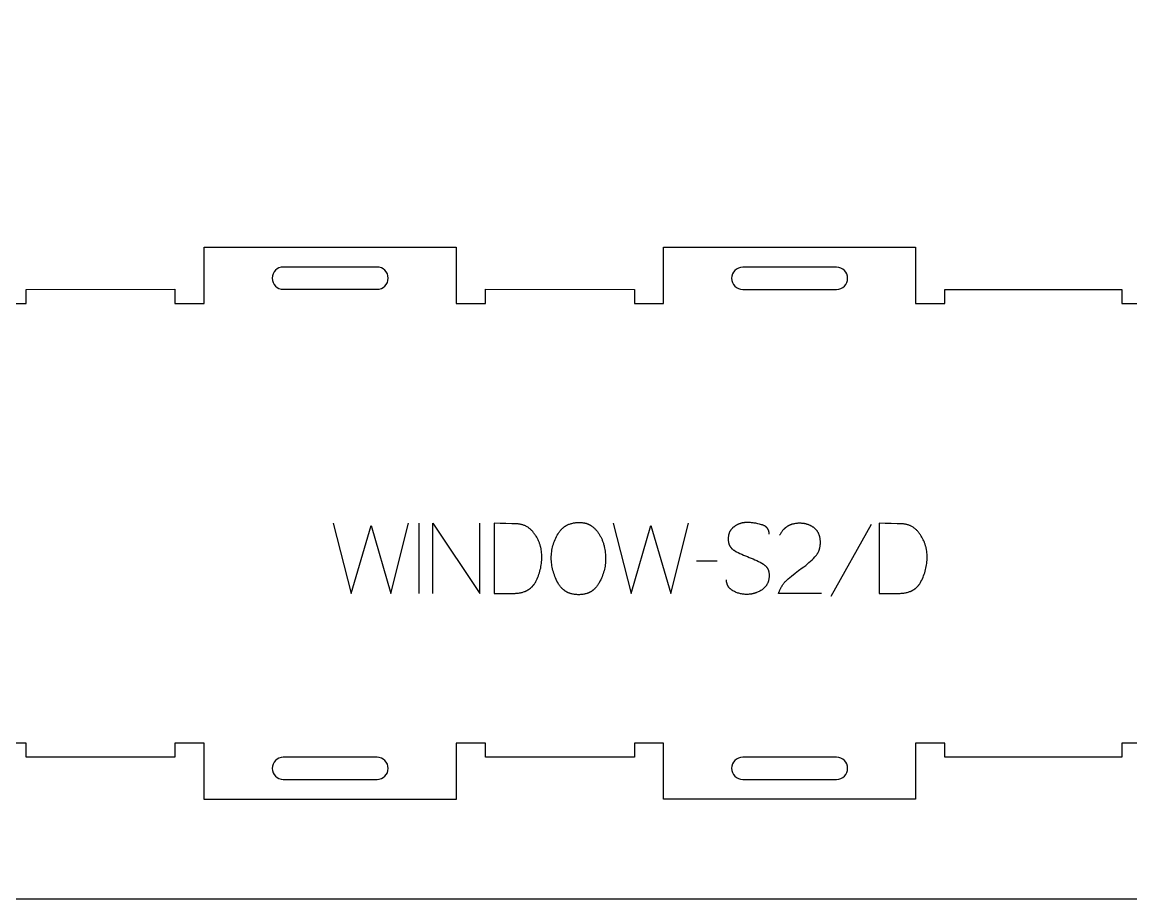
# Model space of a CAD drawing. Extents: x 0 to 4485, y 0 to 8771.
# Drawn here: x 2062.9 to 2535.9, y 3762.6 to 4136.5 of the extents above; entities that cross this region are included whole.
import ezdxf

# ---------------------------------------------------------------- set-up
doc = ezdxf.new("R2010")
doc.units = 0
for name, color, linetype in [('0_SHEET_SPRUCEPLY_2440X122', 1, 'CONTINUOUS'), ('1_ANYTOOL_1MMDEEP_LABELS_S', 2, 'CONTINUOUS'), ('3_ANYTOOL_CUTTHROUGH_INSID', 4, 'CONTINUOUS'), ('4_ANYTOOL_CUTTHROUGH_OUTSI', 5, 'CONTINUOUS')]:
    doc.layers.add(name, color=color, linetype=linetype)

msp = doc.modelspace()

# ---------------------------------------------------------------- linework, layer by layer
at = {"layer": '0_SHEET_SPRUCEPLY_2440X122'}
msp.add_lwpolyline([(371.7, 4982.59), (371.7, 3762.59), (2811.7, 3762.59), (2811.7, 4982.59)], close=True, dxfattribs=at)
at = {"layer": '1_ANYTOOL_1MMDEEP_LABELS_S', "color": 2}
for points in [[(2195.62, 3922.78), (2203.34, 3892.78), (2211.78, 3921.88), (2220.27, 3892.78), (2227.77, 3922.78)], [(2232.14, 3922.78), (2232.14, 3892.78)], [(2238.14, 3892.78), (2238.14, 3922.78), (2258.19, 3892.78), (2258.19, 3922.78)], [(2315.02, 3922.78), (2322.74, 3892.78), (2331.18, 3921.88), (2339.67, 3892.78), (2347.17, 3922.78)], [(2381.62, 3918.2), (2381.62, 3918.39), (2381.62, 3918.48), (2381.61, 3918.57), (2381.6, 3918.66), (2381.59, 3918.75), (2381.58, 3918.84), (2381.57, 3918.93), (2381.56, 3919.01), (2381.54, 3919.1), (2381.53, 3919.18), (2381.51, 3919.27), (2381.49, 3919.35), (2381.47, 3919.43), (2381.44, 3919.51), (2381.42, 3919.59), (2381.39, 3919.67), (2381.36, 3919.74), (2381.33, 3919.82), (2381.3, 3919.9), (2381.27, 3919.97), (2381.24, 3920.04), (2381.2, 3920.11), (2381.16, 3920.19), (2381.12, 3920.26), (2381.08, 3920.32), (2381.04, 3920.39), (2381, 3920.46), (2380.95, 3920.53), (2380.9, 3920.59), (2380.85, 3920.65), (2380.8, 3920.72), (2380.75, 3920.78), (2380.7, 3920.84), (2380.64, 3920.9), (2380.59, 3920.96), (2380.53, 3921.02), (2380.47, 3921.07), (2380.41, 3921.13), (2380.34, 3921.18), (2380.28, 3921.24), (2380.21, 3921.29), (2380.14, 3921.34), (2380.07, 3921.39), (2380, 3921.44), (2379.93, 3921.49), (2379.85, 3921.54), (2379.78, 3921.58), (2379.7, 3921.63), (2379.62, 3921.67), (2379.54, 3921.71), (2379.46, 3921.76), (2379.29, 3921.84), (2379.11, 3921.92), (2378.93, 3921.99), (2378.74, 3922.06), (2378.55, 3922.12), (2378.34, 3922.18), (2377.53, 3922.41), (2376.73, 3922.6), (2375.95, 3922.76), (2375.18, 3922.89), (2374.8, 3922.95), (2374.42, 3922.99), (2374.05, 3923.04), (2373.68, 3923.07), (2373.31, 3923.09), (2372.95, 3923.11), (2372.59, 3923.12), (2372.24, 3923.13), (2372.04, 3923.13), (2371.85, 3923.12), (2371.66, 3923.11), (2371.46, 3923.1), (2371.27, 3923.08), (2371.09, 3923.06), (2370.9, 3923.04), (2370.71, 3923.01), (2370.53, 3922.98), (2370.34, 3922.95), (2370.16, 3922.91), (2369.98, 3922.87), (2369.8, 3922.83), (2369.62, 3922.78), (2369.45, 3922.73), (2369.27, 3922.67), (2369.09, 3922.61), (2368.92, 3922.55), (2368.75, 3922.49), (2368.58, 3922.42), (2368.41, 3922.34), (2368.24, 3922.27), (2368.07, 3922.19), (2367.91, 3922.1), (2367.74, 3922.02), (2367.58, 3921.92), (2367.42, 3921.83), (2367.25, 3921.73), (2367.09, 3921.63), (2366.94, 3921.53), (2366.78, 3921.42), (2366.62, 3921.31), (2366.47, 3921.19), (2366.32, 3921.07), (2366.18, 3920.95), (2366.04, 3920.83), (2365.91, 3920.7), (2365.78, 3920.57), (2365.65, 3920.43), (2365.54, 3920.3), (2365.42, 3920.16), (2365.31, 3920.01), (2365.21, 3919.87), (2365.11, 3919.72), (2365.01, 3919.57), (2364.92, 3919.41), (2364.84, 3919.25), (2364.76, 3919.09), (2364.68, 3918.93), (2364.61, 3918.76), (2364.55, 3918.59), (2364.49, 3918.42), (2364.43, 3918.24), (2364.38, 3918.06), (2364.33, 3917.88), (2364.29, 3917.69), (2364.26, 3917.51), (2364.22, 3917.31), (2364.2, 3917.12), (2364.18, 3916.92), (2364.16, 3916.72), (2364.15, 3916.52), (2364.14, 3916.31), (2364.14, 3916.1), (2364.14, 3915.88), (2364.15, 3915.67), (2364.16, 3915.46), (2364.18, 3915.26), (2364.21, 3915.06), (2364.24, 3914.86), (2364.27, 3914.67), (2364.31, 3914.48), (2364.36, 3914.3), (2364.41, 3914.11), (2364.47, 3913.93), (2364.53, 3913.76), (2364.57, 3913.67), (2364.6, 3913.59), (2364.64, 3913.51), (2364.68, 3913.42), (2364.72, 3913.34), (2364.76, 3913.26), (2364.8, 3913.18), (2364.84, 3913.1), (2364.89, 3913.02), (2364.94, 3912.94), (2364.98, 3912.87), (2365.03, 3912.79), (2365.08, 3912.72), (2365.13, 3912.64), (2365.19, 3912.57), (2365.24, 3912.5), (2365.3, 3912.42), (2365.35, 3912.35), (2365.41, 3912.29), (2365.47, 3912.22), (2365.54, 3912.15), (2365.6, 3912.08), (2365.66, 3912.02), (2365.73, 3911.95), (2365.86, 3911.83), (2366, 3911.7), (2366.15, 3911.58), (2366.3, 3911.47), (2366.46, 3911.36), (2366.62, 3911.25), (2366.79, 3911.14), (2366.97, 3911.04), (2367.68, 3910.65), (2368.41, 3910.27), (2369.16, 3909.9), (2369.92, 3909.55), (2370.7, 3909.2), (2371.5, 3908.87), (2372.31, 3908.55), (2373.14, 3908.23), (2373.96, 3907.92), (2374.77, 3907.59), (2375.55, 3907.25), (2376.32, 3906.89), (2377.06, 3906.52), (2377.79, 3906.13), (2378.49, 3905.72), (2379.18, 3905.3), (2379.35, 3905.19), (2379.51, 3905.08), (2379.66, 3904.96), (2379.73, 3904.9), (2379.81, 3904.84), (2379.88, 3904.78), (2379.95, 3904.71), (2380.02, 3904.65), (2380.09, 3904.58), (2380.15, 3904.52), (2380.22, 3904.45), (2380.28, 3904.38), (2380.34, 3904.32), (2380.4, 3904.25), (2380.46, 3904.18), (2380.52, 3904.1), (2380.57, 3904.03), (2380.63, 3903.96), (2380.68, 3903.88), (2380.73, 3903.81), (2380.78, 3903.73), (2380.83, 3903.65), (2380.88, 3903.57), (2380.92, 3903.49), (2380.97, 3903.41), (2381.01, 3903.33), (2381.05, 3903.25), (2381.09, 3903.17), (2381.13, 3903.08), (2381.17, 3903), (2381.2, 3902.91), (2381.24, 3902.82), (2381.27, 3902.73), (2381.3, 3902.64), (2381.33, 3902.55), (2381.36, 3902.46), (2381.38, 3902.37), (2381.43, 3902.18), (2381.47, 3901.99), (2381.51, 3901.79), (2381.54, 3901.59), (2381.57, 3901.39), (2381.59, 3901.18), (2381.6, 3900.97), (2381.61, 3900.76), (2381.61, 3900.54), (2381.61, 3900.31), (2381.6, 3900.09), (2381.58, 3899.86), (2381.56, 3899.62), (2381.53, 3899.4), (2381.5, 3899.17), (2381.46, 3898.95), (2381.42, 3898.74), (2381.38, 3898.52), (2381.33, 3898.32), (2381.27, 3898.11), (2381.21, 3897.91), (2381.14, 3897.71), (2381.07, 3897.52), (2380.99, 3897.33), (2380.91, 3897.14), (2380.82, 3896.96), (2380.73, 3896.78), (2380.64, 3896.6), (2380.54, 3896.43), (2380.43, 3896.26), (2380.32, 3896.1), (2380.2, 3895.94), (2380.08, 3895.78), (2379.95, 3895.63), (2379.82, 3895.48), (2379.68, 3895.34), (2379.54, 3895.19), (2379.39, 3895.06), (2379.24, 3894.92), (2379.09, 3894.79), (2378.92, 3894.66), (2378.76, 3894.54), (2378.59, 3894.42), (2378.41, 3894.31), (2378.05, 3894.09), (2377.68, 3893.88), (2377.32, 3893.69), (2376.94, 3893.51), (2376.57, 3893.34), (2376.19, 3893.19), (2376, 3893.12), (2375.81, 3893.05), (2375.62, 3892.99), (2375.42, 3892.93), (2375.23, 3892.87), (2375.04, 3892.82), (2374.84, 3892.77), (2374.64, 3892.72), (2374.45, 3892.68), (2374.25, 3892.64), (2374.05, 3892.61), (2373.85, 3892.57), (2373.65, 3892.55), (2373.45, 3892.52), (2373.04, 3892.48), (2372.63, 3892.45), (2372.22, 3892.44), (2371.8, 3892.44), (2371.39, 3892.46), (2370.99, 3892.48), (2370.59, 3892.52), (2370.2, 3892.57), (2369.81, 3892.64), (2369.42, 3892.72), (2369.04, 3892.81), (2368.66, 3892.91), (2368.29, 3893.02), (2367.92, 3893.15), (2367.56, 3893.29), (2367.2, 3893.45), (2366.85, 3893.61), (2366.5, 3893.79), (2366.15, 3893.98), (2365.98, 3894.08), (2365.82, 3894.19), (2365.66, 3894.29), (2365.51, 3894.4), (2365.36, 3894.52), (2365.22, 3894.63), (2365.08, 3894.75), (2364.95, 3894.87), (2364.83, 3894.99), (2364.7, 3895.12), (2364.59, 3895.25), (2364.48, 3895.38), (2364.43, 3895.45), (2364.38, 3895.52), (2364.32, 3895.59), (2364.28, 3895.66), (2364.23, 3895.73), (2364.18, 3895.8), (2364.14, 3895.87), (2364.09, 3895.95), (2364.05, 3896.02), (2364.01, 3896.09), (2363.97, 3896.17), (2363.93, 3896.24), (2363.9, 3896.32), (2363.86, 3896.4), (2363.83, 3896.47), (2363.79, 3896.55), (2363.76, 3896.63), (2363.73, 3896.71), (2363.7, 3896.79), (2363.68, 3896.87), (2363.63, 3897.04), (2363.58, 3897.21), (2363.54, 3897.38), (2363.5, 3897.55), (2363.48, 3897.73), (2363.45, 3897.91), (2363.43, 3898.09), (2363.42, 3898.28), (2363.41, 3898.46), (2363.41, 3898.66)], [(2403.95, 3892.83), (2385.65, 3892.87), (2385.8, 3893.33), (2385.88, 3893.55), (2385.96, 3893.77), (2386.04, 3893.99), (2386.13, 3894.21), (2386.23, 3894.42), (2386.32, 3894.64), (2386.42, 3894.85), (2386.53, 3895.05), (2386.63, 3895.26), (2386.74, 3895.46), (2386.86, 3895.66), (2386.97, 3895.86), (2387.1, 3896.06), (2387.22, 3896.25), (2387.35, 3896.44), (2387.48, 3896.63), (2387.62, 3896.82), (2387.76, 3897), (2387.9, 3897.18), (2388.04, 3897.36), (2388.19, 3897.54), (2388.35, 3897.71), (2388.5, 3897.88), (2388.66, 3898.05), (2388.83, 3898.22), (2389, 3898.38), (2389.17, 3898.55), (2389.34, 3898.71), (2389.7, 3899.02), (2391.18, 3900.24), (2392.67, 3901.43), (2394.18, 3902.58), (2395.7, 3903.71), (2396.46, 3904.27), (2397.19, 3904.84), (2397.9, 3905.42), (2398.59, 3906.01), (2399.26, 3906.6), (2399.9, 3907.2), (2400.52, 3907.81), (2401.12, 3908.43), (2401.27, 3908.58), (2401.41, 3908.74), (2401.54, 3908.9), (2401.67, 3909.07), (2401.8, 3909.23), (2401.92, 3909.4), (2402.04, 3909.57), (2402.15, 3909.74), (2402.26, 3909.92), (2402.37, 3910.09), (2402.46, 3910.27), (2402.56, 3910.45), (2402.65, 3910.64), (2402.73, 3910.82), (2402.81, 3911.01), (2402.89, 3911.2), (2402.96, 3911.39), (2403.03, 3911.59), (2403.09, 3911.79), (2403.15, 3911.99), (2403.2, 3912.19), (2403.25, 3912.39), (2403.29, 3912.6), (2403.33, 3912.81), (2403.37, 3913.02), (2403.4, 3913.23), (2403.42, 3913.45), (2403.44, 3913.66), (2403.46, 3913.88), (2403.47, 3914.1), (2403.48, 3914.33), (2403.48, 3914.56), (2403.48, 3914.81), (2403.47, 3915.05), (2403.46, 3915.29), (2403.44, 3915.53), (2403.42, 3915.77), (2403.39, 3916), (2403.36, 3916.23), (2403.32, 3916.45), (2403.28, 3916.67), (2403.23, 3916.89), (2403.18, 3917.1), (2403.12, 3917.31), (2403.06, 3917.51), (2403, 3917.71), (2402.92, 3917.91), (2402.85, 3918.1), (2402.77, 3918.29), (2402.68, 3918.48), (2402.59, 3918.66), (2402.49, 3918.84), (2402.39, 3919.01), (2402.28, 3919.18), (2402.17, 3919.35), (2402.06, 3919.51), (2401.94, 3919.67), (2401.81, 3919.83), (2401.68, 3919.98), (2401.54, 3920.13), (2401.4, 3920.27), (2401.26, 3920.41), (2401.11, 3920.55), (2400.95, 3920.68), (2400.79, 3920.81), (2400.63, 3920.94), (2400.47, 3921.06), (2400.3, 3921.18), (2400.13, 3921.29), (2399.96, 3921.4), (2399.78, 3921.5), (2399.6, 3921.6), (2399.42, 3921.7), (2399.24, 3921.79), (2399.06, 3921.88), (2398.87, 3921.96), (2398.68, 3922.04), (2398.48, 3922.12), (2398.29, 3922.19), (2398.09, 3922.26), (2397.89, 3922.32), (2397.69, 3922.38), (2397.48, 3922.44), (2397.27, 3922.49), (2397.06, 3922.54), (2396.85, 3922.58), (2396.63, 3922.62), (2396.41, 3922.65), (2396.19, 3922.68), (2395.97, 3922.71), (2395.74, 3922.73), (2395.51, 3922.75), (2395.28, 3922.77), (2395.04, 3922.78), (2394.57, 3922.78), (2394.2, 3922.78), (2393.84, 3922.76), (2393.49, 3922.74), (2393.14, 3922.7), (2392.8, 3922.66), (2392.47, 3922.61), (2392.14, 3922.54), (2391.82, 3922.47), (2391.5, 3922.38), (2391.35, 3922.33), (2391.2, 3922.29), (2391.04, 3922.24), (2390.89, 3922.18), (2390.75, 3922.13), (2390.6, 3922.07), (2390.45, 3922.01), (2390.31, 3921.94), (2390.17, 3921.88), (2390.03, 3921.81), (2389.89, 3921.74), (2389.76, 3921.66), (2389.62, 3921.59), (2389.49, 3921.51), (2389.36, 3921.43), (2389.22, 3921.35), (2389.1, 3921.26), (2388.97, 3921.17), (2388.84, 3921.08), (2388.72, 3920.99), (2388.6, 3920.89), (2388.48, 3920.79), (2388.36, 3920.69), (2388.24, 3920.59), (2388.13, 3920.48), (2388.01, 3920.37), (2387.9, 3920.26), (2387.79, 3920.15), (2387.68, 3920.03), (2387.57, 3919.92), (2387.47, 3919.79), (2387.36, 3919.67), (2387.16, 3919.42), (2386.96, 3919.15), (2386.77, 3918.88), (2386.59, 3918.6), (2386.41, 3918.3), (2386.24, 3918), (2386.08, 3917.68)], [(2425.17, 3922.31), (2407.98, 3891.54)], [(2359.38, 3906.67), (2350.59, 3906.58)]]:
    msp.add_lwpolyline(points, dxfattribs=at)
for points in [[(2264.24, 3922.78), (2264.24, 3892.78), (2272.77, 3892.87), (2273.18, 3892.88), (2273.58, 3892.9), (2273.98, 3892.93), (2274.36, 3892.97), (2274.74, 3893.02), (2275.11, 3893.07), (2275.48, 3893.14), (2275.84, 3893.22), (2276.18, 3893.3), (2276.52, 3893.4), (2276.86, 3893.5), (2277.18, 3893.62), (2277.5, 3893.74), (2277.65, 3893.8), (2277.81, 3893.87), (2277.96, 3893.94), (2278.11, 3894.01), (2278.26, 3894.09), (2278.4, 3894.17), (2278.54, 3894.25), (2278.69, 3894.33), (2278.83, 3894.41), (2278.96, 3894.5), (2279.1, 3894.59), (2279.23, 3894.68), (2279.37, 3894.77), (2279.5, 3894.87), (2279.62, 3894.97), (2279.75, 3895.07), (2279.87, 3895.17), (2280, 3895.28), (2280.12, 3895.38), (2280.23, 3895.5), (2280.35, 3895.61), (2280.46, 3895.72), (2280.58, 3895.84), (2280.69, 3895.96), (2280.79, 3896.08), (2280.9, 3896.21), (2281, 3896.33), (2281.11, 3896.46), (2281.21, 3896.59), (2281.31, 3896.73), (2281.4, 3896.86), (2281.5, 3897), (2281.68, 3897.29), (2281.86, 3897.58), (2282.02, 3897.88), (2282.34, 3898.5), (2282.64, 3899.13), (2282.91, 3899.76), (2283.17, 3900.39), (2283.4, 3901.04), (2283.62, 3901.68), (2283.81, 3902.34), (2283.98, 3903), (2284.14, 3903.66), (2284.27, 3904.33), (2284.38, 3905.01), (2284.47, 3905.69), (2284.54, 3906.37), (2284.6, 3907.07), (2284.63, 3907.77), (2284.64, 3908.47), (2284.63, 3909.07), (2284.6, 3909.66), (2284.55, 3910.24), (2284.48, 3910.82), (2284.39, 3911.39), (2284.34, 3911.68), (2284.29, 3911.96), (2284.23, 3912.24), (2284.16, 3912.52), (2284.09, 3912.8), (2284.02, 3913.08), (2283.94, 3913.35), (2283.85, 3913.63), (2283.76, 3913.9), (2283.67, 3914.17), (2283.57, 3914.44), (2283.46, 3914.71), (2283.35, 3914.97), (2283.24, 3915.24), (2283, 3915.76), (2282.73, 3916.28), (2282.45, 3916.79), (2282.15, 3917.3), (2281.96, 3917.6), (2281.76, 3917.9), (2281.56, 3918.19), (2281.35, 3918.47), (2281.14, 3918.74), (2280.93, 3919), (2280.72, 3919.25), (2280.5, 3919.49), (2280.28, 3919.72), (2280.05, 3919.94), (2279.82, 3920.16), (2279.59, 3920.36), (2279.36, 3920.56), (2279.12, 3920.74), (2278.88, 3920.92), (2278.63, 3921.09), (2278.38, 3921.24), (2278.13, 3921.39), (2277.87, 3921.53), (2277.62, 3921.66), (2277.35, 3921.78), (2277.09, 3921.9), (2276.82, 3922), (2276.55, 3922.09), (2276.27, 3922.18), (2275.99, 3922.25), (2275.71, 3922.32), (2275.42, 3922.37), (2275.13, 3922.42), (2274.84, 3922.46), (2274.54, 3922.49), (2274.24, 3922.51), (2271.81, 3922.61), (2269.33, 3922.69), (2266.81, 3922.75)], [(2300.71, 3923.13), (2301.08, 3923.12), (2301.44, 3923.1), (2301.8, 3923.08), (2302.15, 3923.03), (2302.32, 3923.01), (2302.5, 3922.98), (2302.66, 3922.95), (2302.83, 3922.92), (2303, 3922.88), (2303.16, 3922.84), (2303.32, 3922.8), (2303.48, 3922.76), (2303.64, 3922.71), (2303.8, 3922.66), (2303.95, 3922.61), (2304.11, 3922.55), (2304.26, 3922.49), (2304.41, 3922.43), (2304.56, 3922.36), (2304.7, 3922.3), (2304.85, 3922.22), (2304.99, 3922.15), (2305.13, 3922.07), (2305.27, 3922), (2305.41, 3921.91), (2305.54, 3921.83), (2305.68, 3921.74), (2305.81, 3921.65), (2306.07, 3921.46), (2306.32, 3921.27), (2306.57, 3921.07), (2306.81, 3920.86), (2307.05, 3920.65), (2307.28, 3920.43), (2307.5, 3920.2), (2307.72, 3919.97), (2307.93, 3919.73), (2308.14, 3919.49), (2308.34, 3919.24), (2308.54, 3918.98), (2308.73, 3918.72), (2308.91, 3918.45), (2309.09, 3918.18), (2309.26, 3917.9), (2309.42, 3917.61), (2309.58, 3917.32), (2309.74, 3917.03), (2309.89, 3916.73), (2310.03, 3916.43), (2310.17, 3916.13), (2310.3, 3915.82), (2310.43, 3915.51), (2310.55, 3915.19), (2310.66, 3914.88), (2310.77, 3914.55), (2310.87, 3914.23), (2310.97, 3913.9), (2311.06, 3913.56), (2311.15, 3913.23), (2311.23, 3912.88), (2311.38, 3912.2), (2311.5, 3911.53), (2311.61, 3910.86), (2311.7, 3910.2), (2311.76, 3909.54), (2311.81, 3908.89), (2311.84, 3908.25), (2311.85, 3907.61), (2311.84, 3906.98), (2311.81, 3906.34), (2311.75, 3905.7), (2311.68, 3905.06), (2311.58, 3904.43), (2311.46, 3903.79), (2311.32, 3903.15), (2311.16, 3902.51), (2310.98, 3901.88), (2310.77, 3901.24), (2310.54, 3900.6), (2310.3, 3899.96), (2310.03, 3899.33), (2309.73, 3898.69), (2309.42, 3898.05), (2309.09, 3897.41), (2308.91, 3897.1), (2308.73, 3896.8), (2308.54, 3896.5), (2308.35, 3896.22), (2308.15, 3895.94), (2307.94, 3895.68), (2307.72, 3895.43), (2307.51, 3895.18), (2307.39, 3895.06), (2307.28, 3894.95), (2307.16, 3894.83), (2307.05, 3894.72), (2306.93, 3894.62), (2306.81, 3894.51), (2306.69, 3894.41), (2306.56, 3894.31), (2306.44, 3894.21), (2306.31, 3894.11), (2306.19, 3894.02), (2306.06, 3893.93), (2305.93, 3893.84), (2305.79, 3893.75), (2305.66, 3893.67), (2305.52, 3893.59), (2305.39, 3893.51), (2305.25, 3893.43), (2305.11, 3893.36), (2304.97, 3893.29), (2304.82, 3893.22), (2304.68, 3893.15), (2304.53, 3893.09), (2304.38, 3893.03), (2304.23, 3892.97), (2304.08, 3892.92), (2303.93, 3892.86), (2303.78, 3892.81), (2303.46, 3892.72), (2303.14, 3892.63), (2302.82, 3892.56), (2302.49, 3892.49), (2302.15, 3892.44), (2301.8, 3892.39), (2301.45, 3892.36), (2301.1, 3892.33), (2300.73, 3892.32), (2300.37, 3892.31), (2299.98, 3892.32), (2299.61, 3892.33), (2299.24, 3892.36), (2298.88, 3892.39), (2298.52, 3892.44), (2298.17, 3892.5), (2297.83, 3892.56), (2297.49, 3892.64), (2297.16, 3892.72), (2296.84, 3892.82), (2296.68, 3892.87), (2296.53, 3892.93), (2296.37, 3892.98), (2296.22, 3893.04), (2296.06, 3893.1), (2295.91, 3893.17), (2295.76, 3893.24), (2295.62, 3893.31), (2295.47, 3893.38), (2295.33, 3893.45), (2295.19, 3893.53), (2295.05, 3893.61), (2294.91, 3893.69), (2294.77, 3893.78), (2294.63, 3893.86), (2294.5, 3893.95), (2294.37, 3894.05), (2294.24, 3894.14), (2294.11, 3894.24), (2293.98, 3894.34), (2293.86, 3894.44), (2293.73, 3894.55), (2293.61, 3894.65), (2293.49, 3894.76), (2293.37, 3894.88), (2293.25, 3894.99), (2293.14, 3895.11), (2293.02, 3895.23), (2292.91, 3895.35), (2292.8, 3895.48), (2292.59, 3895.74), (2292.38, 3896), (2292.17, 3896.28), (2291.98, 3896.57), (2291.79, 3896.87), (2291.61, 3897.18), (2291.43, 3897.5), (2291.09, 3898.15), (2290.78, 3898.8), (2290.49, 3899.44), (2290.22, 3900.09), (2289.97, 3900.74), (2289.75, 3901.39), (2289.54, 3902.04), (2289.36, 3902.7), (2289.19, 3903.35), (2289.05, 3904), (2288.94, 3904.65), (2288.84, 3905.3), (2288.76, 3905.95), (2288.71, 3906.61), (2288.68, 3907.26), (2288.67, 3907.91), (2288.68, 3908.61), (2288.71, 3909.29), (2288.77, 3909.98), (2288.85, 3910.65), (2288.95, 3911.32), (2289.07, 3911.99), (2289.22, 3912.64), (2289.39, 3913.3), (2289.58, 3913.94), (2289.8, 3914.58), (2290.03, 3915.22), (2290.29, 3915.85), (2290.58, 3916.47), (2290.88, 3917.09), (2291.21, 3917.7), (2291.56, 3918.31), (2291.74, 3918.6), (2291.93, 3918.89), (2292.13, 3919.17), (2292.33, 3919.44), (2292.54, 3919.69), (2292.76, 3919.94), (2292.98, 3920.18), (2293.21, 3920.42), (2293.33, 3920.53), (2293.45, 3920.64), (2293.57, 3920.74), (2293.69, 3920.85), (2293.82, 3920.95), (2293.94, 3921.05), (2294.07, 3921.15), (2294.2, 3921.24), (2294.33, 3921.34), (2294.46, 3921.43), (2294.6, 3921.52), (2294.73, 3921.6), (2294.87, 3921.69), (2295.01, 3921.77), (2295.15, 3921.85), (2295.29, 3921.92), (2295.44, 3922), (2295.58, 3922.07), (2295.88, 3922.2), (2296.18, 3922.33), (2296.49, 3922.45), (2296.8, 3922.56), (2297.13, 3922.66), (2297.45, 3922.75), (2297.79, 3922.83), (2298.13, 3922.9), (2298.48, 3922.96), (2298.84, 3923.01), (2299.2, 3923.05), (2299.56, 3923.08), (2299.94, 3923.11), (2300.32, 3923.12)], [(2428.59, 3922.78), (2428.59, 3892.78), (2437.12, 3892.87), (2437.53, 3892.88), (2437.94, 3892.9), (2438.33, 3892.93), (2438.72, 3892.97), (2439.1, 3893.02), (2439.47, 3893.07), (2439.84, 3893.14), (2440.19, 3893.22), (2440.54, 3893.3), (2440.88, 3893.4), (2441.21, 3893.5), (2441.54, 3893.62), (2441.85, 3893.74), (2442.01, 3893.8), (2442.16, 3893.87), (2442.32, 3893.94), (2442.47, 3894.01), (2442.61, 3894.09), (2442.76, 3894.17), (2442.9, 3894.25), (2443.04, 3894.33), (2443.18, 3894.41), (2443.32, 3894.5), (2443.46, 3894.59), (2443.59, 3894.68), (2443.72, 3894.77), (2443.85, 3894.87), (2443.98, 3894.97), (2444.11, 3895.07), (2444.23, 3895.17), (2444.35, 3895.28), (2444.47, 3895.38), (2444.59, 3895.5), (2444.71, 3895.61), (2444.82, 3895.72), (2444.93, 3895.84), (2445.04, 3895.96), (2445.15, 3896.08), (2445.26, 3896.21), (2445.36, 3896.33), (2445.46, 3896.46), (2445.56, 3896.59), (2445.66, 3896.73), (2445.76, 3896.86), (2445.85, 3897), (2446.04, 3897.29), (2446.21, 3897.58), (2446.38, 3897.88), (2446.7, 3898.5), (2446.99, 3899.13), (2447.27, 3899.76), (2447.52, 3900.39), (2447.76, 3901.04), (2447.97, 3901.68), (2448.17, 3902.34), (2448.34, 3903), (2448.49, 3903.66), (2448.63, 3904.33), (2448.74, 3905.01), (2448.83, 3905.69), (2448.9, 3906.37), (2448.95, 3907.07), (2448.98, 3907.77), (2448.99, 3908.47), (2448.98, 3909.07), (2448.96, 3909.66), (2448.91, 3910.24), (2448.84, 3910.82), (2448.75, 3911.39), (2448.7, 3911.68), (2448.64, 3911.96), (2448.58, 3912.24), (2448.52, 3912.52), (2448.45, 3912.8), (2448.37, 3913.08), (2448.29, 3913.35), (2448.21, 3913.63), (2448.12, 3913.9), (2448.02, 3914.17), (2447.92, 3914.44), (2447.82, 3914.71), (2447.71, 3914.97), (2447.6, 3915.24), (2447.35, 3915.76), (2447.09, 3916.28), (2446.81, 3916.79), (2446.51, 3917.3), (2446.31, 3917.6), (2446.12, 3917.9), (2445.91, 3918.19), (2445.71, 3918.47), (2445.5, 3918.74), (2445.29, 3919), (2445.08, 3919.25), (2444.86, 3919.49), (2444.64, 3919.72), (2444.41, 3919.94), (2444.18, 3920.16), (2443.95, 3920.36), (2443.71, 3920.56), (2443.48, 3920.74), (2443.23, 3920.92), (2442.99, 3921.09), (2442.74, 3921.24), (2442.49, 3921.39), (2442.23, 3921.53), (2441.97, 3921.66), (2441.71, 3921.78), (2441.45, 3921.9), (2441.18, 3922), (2440.9, 3922.09), (2440.63, 3922.18), (2440.35, 3922.25), (2440.07, 3922.32), (2439.78, 3922.37), (2439.49, 3922.42), (2439.2, 3922.46), (2438.9, 3922.49), (2438.6, 3922.51), (2436.17, 3922.61), (2433.69, 3922.69), (2431.16, 3922.75)]]:
    msp.add_lwpolyline(points, close=True, dxfattribs=at)
at = {"layer": '3_ANYTOOL_CUTTHROUGH_INSID', "color": 4}
for points in [[(2214.34, 4022.58, 1), (2214.34, 4032.08), (2174.34, 4032.08, 1), (2174.34, 4022.58)], [(2410.34, 4022.53, 1), (2410.34, 4032.03), (2370.34, 4032.03, 1), (2370.34, 4022.53)], [(2214.34, 3822.99), (2174.34, 3822.99, 1), (2174.34, 3813.49), (2214.34, 3813.49, 1)], [(2410.34, 3823.03), (2370.34, 3823.03, 1), (2370.34, 3813.53), (2410.34, 3813.53, 1)]]:
    msp.add_lwpolyline(points, format="xyb", close=True, dxfattribs=at)
at = {"layer": '4_ANYTOOL_CUTTHROUGH_OUTSI', "color": 5}
for points in [[(2052.09, 4016.53), (2064.59, 4016.53), (2064.59, 4022.53), (2128.09, 4022.58), (2128.09, 4016.58), (2140.59, 4016.58), (2140.59, 4040.58), (2248.09, 4040.58), (2248.09, 4016.58), (2260.59, 4016.58), (2260.59, 4022.58), (2324.09, 4022.53), (2324.09, 4016.53), (2336.59, 4016.53), (2336.59, 4040.53), (2444.09, 4040.53), (2444.09, 4016.53), (2456.59, 4016.53), (2456.59, 4022.53), (2532.09, 4022.53), (2532.09, 4016.53), (2544.59, 4016.53)], [(2544.59, 3829.03), (2532.09, 3829.03), (2532.09, 3823.03), (2456.59, 3823.03), (2456.59, 3829.03), (2444.09, 3829.03), (2444.09, 3805.03), (2336.59, 3805.03), (2336.59, 3829.03), (2324.09, 3829.03), (2324.09, 3823.03), (2260.59, 3822.99), (2260.59, 3828.99), (2248.09, 3828.99), (2248.09, 3804.99), (2140.59, 3804.99), (2140.59, 3828.99), (2128.09, 3828.99), (2128.09, 3822.99), (2064.59, 3823.03), (2064.59, 3829.03), (2052.09, 3829.03)]]:
    msp.add_lwpolyline(points, dxfattribs=at)

doc.saveas('drawing.dxf')
